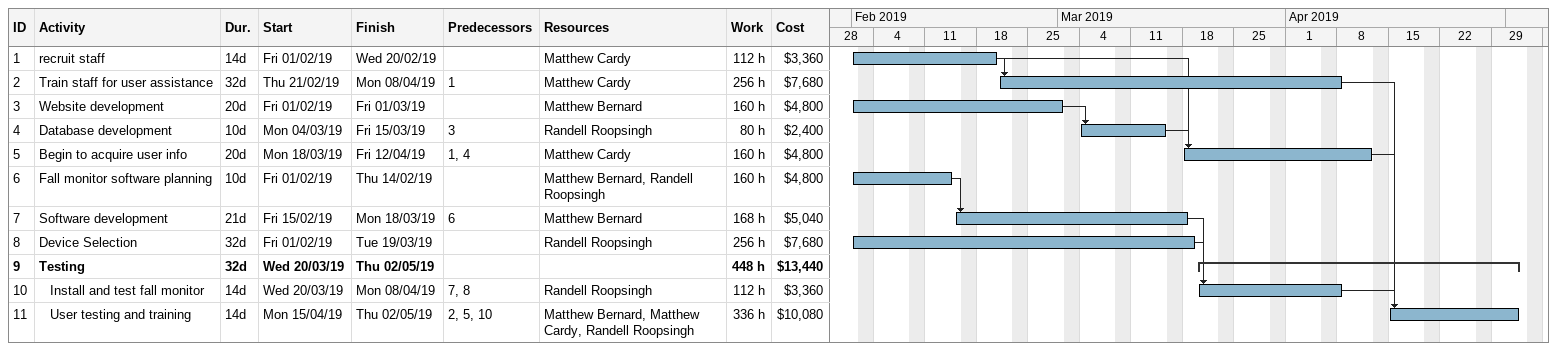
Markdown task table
| ID | Level | Task | Duration | Start | Finish | Predecessors | Resources | Work (h) | Cost ($) |
|---|---|---|---|---|---|---|---|---|---|
| 1 | 1 | recruit staff | 14d | 2019-02-01 | 2019-02-20 |  | Matthew Cardy | 112 | 3360 |
| 2 | 1 | Train staff for user assistance | 32d | 2019-02-21 | 2019-04-08 | 1 | Matthew Cardy | 256 | 7680 |
| 3 | 1 | Website development | 20d | 2019-02-01 | 2019-03-01 |  | Matthew Bernard | 160 | 4800 |
| 4 | 1 | Database development | 10d | 2019-03-04 | 2019-03-15 | 3 | Randell Roopsingh | 80 | 2400 |
| 5 | 1 | Begin to acquire user info | 20d | 2019-03-18 | 2019-04-12 | 1, 4 | Matthew Cardy | 160 | 4800 |
| 6 | 1 | Fall monitor software planning | 10d | 2019-02-01 | 2019-02-14 |  | Matthew Bernard, Randell Roopsingh | 160 | 4800 |
| 7 | 1 | Software development | 21d | 2019-02-15 | 2019-03-18 | 6 | Matthew Bernard | 168 | 5040 |
| 8 | 1 | Device Selection | 32d | 2019-02-01 | 2019-03-19 |  | Randell Roopsingh | 256 | 7680 |
| 9 | 1 | **Testing** | 32d | 2019-03-20 | 2019-05-02 |  |  | 448 | 13440 |
| 10 | 2 | Install and test fall monitor | 14d | 2019-03-20 | 2019-04-08 | 7, 8 | Randell Roopsingh | 112 | 3360 |
| 11 | 2 | User testing and training | 14d | 2019-04-15 | 2019-05-02 | 2, 5, 10 | Matthew Bernard, Matthew Cardy, Randell Roopsingh | 336 | 10080 |
